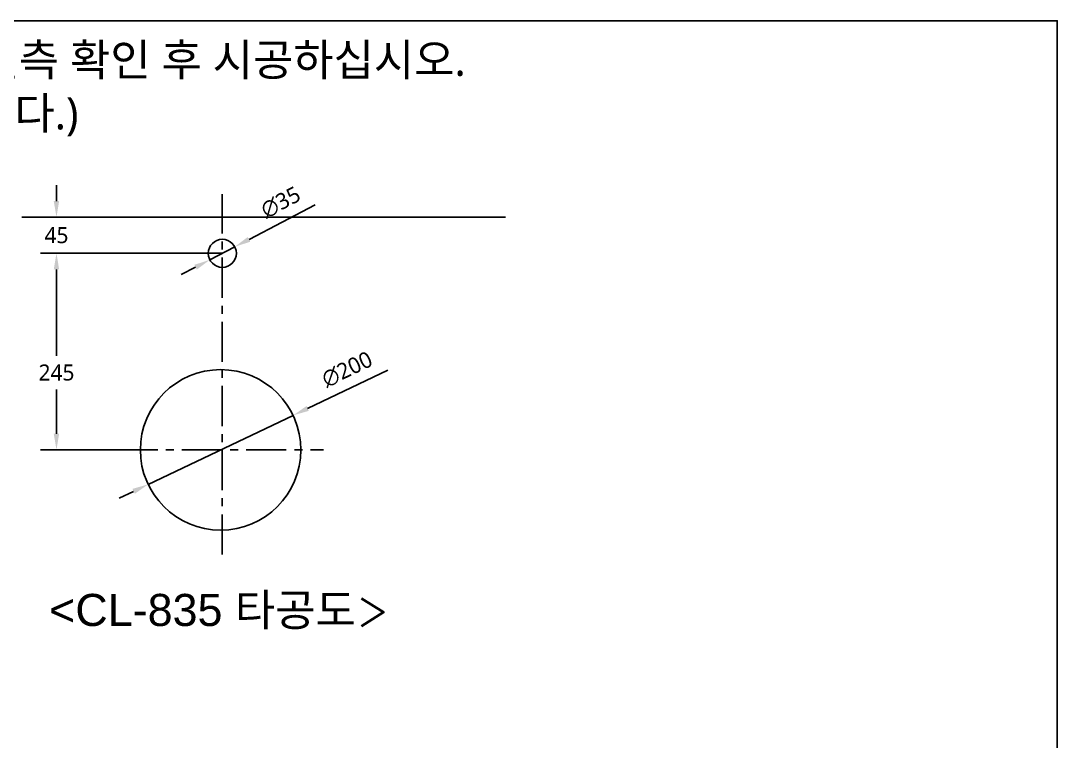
# Model space of a CAD drawing. Extents: x 0 to 3100, y -675 to 2100.
# Drawn here: x 1809 to 3100, y 1202 to 2100 of the extents above; entities that cross this region are included whole.
import ezdxf

# ---------------------------------------------------------------- set-up
doc = ezdxf.new("R2010")
doc.units = 0
doc.header["$LTSCALE"] = 20
doc.header["$MEASUREMENT"] = 0
doc.linetypes.add('CENTER', pattern=[2, 1.25, -0.25, 0.25, -0.25])
doc.layers.get('0').update_dxf_attribs({"linetype": 'CONTINUOUS'})
doc.layers.get('DEFPOINTS').update_dxf_attribs({"linetype": 'CONTINUOUS'})
for name, color, linetype in [('3', 3, 'CONTINUOUS'), ('5', 5, 'CONTINUOUS'), ('7', 7, 'CONTINUOUS'), ('CENTER', 2, 'CENTER')]:
    doc.layers.add(name, color=color, linetype=linetype)
doc.styles.add('GHS', font='romans', dxfattribs={"bigfont": 'ghs'})
doc.styles.get("Standard").update_dxf_attribs({"font": 'NanumGothic.ttf'})
doc.dimstyles.new('Standard$0', dxfattribs={"dimtxt": 0.18, "dimasz": 0.18, "dimexe": 0.18, "dimexo": 0.0625, "dimgap": 0.09, "dimtad": 0, "dimtih": 1, "dimtoh": 1, "dimdec": 4, "dimzin": 0, "dimdsep": 46, "dimtxsty": 'Standard', "dimcen": 0.09, "dimadec": 0, "dimazin": 0, "dimtfac": 1, "dimtdec": 4, "dimtofl": 0, "dimtmove": 0, "dimatfit": 3, "dimfxl": 0, "dimtolj": 1, "dimtzin": 0, "dimarcsym": 0})
doc.dimstyles.new('STANDARD$3', dxfattribs={"dimtxt": 2.5, "dimasz": 2, "dimexe": 2, "dimexo": 1, "dimgap": 1.5, "dimtad": 1, "dimdec": 0, "dimlfac": 10, "dimrnd": 0.5, "dimzin": 0, "dimdsep": 46, "dimtxsty": 'Standard', "dimcen": 0, "dimclrt": 2, "dimadec": 0, "dimazin": 0, "dimtfac": 1, "dimtdec": 0, "dimtmove": 0, "dimatfit": 3, "dimfxl": 0, "dimtolj": 1, "dimtzin": 0, "dimarcsym": 0})

# ---------------------------------------------------------------- blocks, each defined once
blk = doc.blocks.new('*D200')
at = {"layer": '3', "color": 3, "lineweight": -2}
for p, q in [((2042.5, 1810.1), (1833.5, 1810.1)), ((1853.5, 1790.1), (1853.5, 1682.3)), ((1853.5, 1585.1), (1853.5, 1640.5)), ((1929.8, 1565.1), (1833.5, 1565.1))]:
    blk.add_line(p, q, dxfattribs=at)
at = {"layer": '3', "color": 3}
for points in [[(1850.1, 1790.1), (1856.8, 1790.1), (1853.5, 1810.1)], [(1850.1, 1585.1), (1856.8, 1585.1), (1853.5, 1565.1)]]:
    blk.add_solid(points, dxfattribs=at)
at = {"layer": 'DEFPOINTS', "color": 0}
for p in [(1853.5, 1810.1), (2042.5, 1810.1), (1929.8, 1565.1)]:
    blk.add_point(p, dxfattribs=at)
at = {"layer": '3', "color": 2, "insert": (1853.5, 1661.4), "char_height": 20, "attachment_point": 5}
blk.add_mtext('\\A1;245', dxfattribs=at)
blk = doc.blocks.new('*D201')
at = {"layer": '3', "color": 3, "lineweight": -2}
for p, q in [((1853.5, 1875.1), (1853.5, 1895.1)), ((2060, 1855.1), (1833.5, 1855.1)), ((2060, 1810.1), (1833.5, 1810.1)), ((1853.5, 1790.1), (1853.5, 1770.1))]:
    blk.add_line(p, q, dxfattribs=at)
at = {"layer": '3', "color": 3}
for points in [[(1850.1, 1875.1), (1856.8, 1875.1), (1853.5, 1855.1)], [(1850.1, 1790.1), (1856.8, 1790.1), (1853.5, 1810.1)]]:
    blk.add_solid(points, dxfattribs=at)
at = {"layer": 'DEFPOINTS', "color": 0}
for p in [(1853.5, 1855.1), (2060, 1855.1), (2060, 1810.1)]:
    blk.add_point(p, dxfattribs=at)
at = {"layer": '3', "color": 2, "insert": (1853.5, 1832.6), "char_height": 20, "attachment_point": 5}
blk.add_mtext('\\A1;45', dxfattribs=at)
blk = doc.blocks.new('*D204')
at = {"color": 3, "lineweight": -2}
for p, q in [((2175.6, 1870.4), (2093.3, 1827.4)), ((2044.5, 1802), (2075.5, 1818.2)), ((2026.8, 1792.7), (2009, 1783.5))]:
    blk.add_line(p, q, dxfattribs=at)
at = {"color": 3}
for points in [[(2091.7, 1830.4), (2094.8, 1824.5), (2075.5, 1818.2)], [(2025.2, 1795.7), (2028.3, 1789.8), (2044.5, 1802)]]:
    blk.add_solid(points, dxfattribs=at)
at = {"layer": 'DEFPOINTS', "color": 0}
for p in [(2075.5, 1818.2), (2044.5, 1802)]:
    blk.add_point(p, dxfattribs=at)
at = {"color": 2, "insert": (2132.8, 1873.7), "char_height": 20, "attachment_point": 5, "rotation": 27.5423}
blk.add_mtext('\\A1;∅35', dxfattribs=at)
blk = doc.blocks.new('*D207')
at = {"color": 3, "lineweight": -2}
for p, q in [((2266.3, 1664.4), (2166.3, 1616.7)), ((1967.7, 1522.1), (2148.2, 1608.1)), ((1949.6, 1513.4), (1931.6, 1504.8))]:
    blk.add_line(p, q, dxfattribs=at)
at = {"color": 3}
for points in [[(2164.9, 1619.7), (2167.7, 1613.7), (2148.2, 1608.1)], [(1948.2, 1516.5), (1951.1, 1510.4), (1967.7, 1522.1)]]:
    blk.add_solid(points, dxfattribs=at)
at = {"layer": 'DEFPOINTS', "color": 0}
for p in [(2148.2, 1608.1), (1967.7, 1522.1)]:
    blk.add_point(p, dxfattribs=at)
at = {"color": 2, "insert": (2215.5, 1665.4), "char_height": 20, "attachment_point": 5, "rotation": 25.4837}
blk.add_mtext('\\A1;∅200', dxfattribs=at)

msp = doc.modelspace()

# ---------------------------------------------------------------- linework, layer by layer
msp.add_circle((2057.97437, 1565.07889), 100)
at = {"layer": '5'}
msp.add_line((1810.34305, 1855.07889), (2412.88822, 1855.07889), dxfattribs=at)
at = {"layer": '5', "color": 212}
msp.add_lwpolyline([(0, 2100), (3100, 2100), (3100, 0), (0, 0)], close=True, dxfattribs=at)
at = {"layer": '7', "color": 7}
msp.add_circle((2060.01475, 1810.07889), 17.5, dxfattribs=at)
at = {"layer": 'CENTER', "color": 1, "linetype": 'CENTER', "ltscale": 2}
for p, q in [((2060.01475, 1434.73433), (2060.01475, 1883.90247)), ((1929.75141, 1565.07889), (2186.19732, 1565.07889))]:
    msp.add_line(p, q, dxfattribs=at)

# ---------------------------------------------------------------- texts
at = {"insert": (1844.36775, 1385.53996), "char_height": 40, "width": 557.6703884, "attachment_point": 1, "style": 'GHS'}
msp.add_mtext('{\\fArial|b0|i0|c0|p34;<CL-835 \\fGulim|b0|i0|c129|p50;타공도}>', dxfattribs=at)
at = {"layer": '3', "insert": (499.80304, 2071.3667), "char_height": 40, "attachment_point": 1, "style": 'GHS'}
msp.add_mtext_dynamic_manual_height_columns('{\\fNanumGothic|b0|i0|c129|p50;※주의: 카운터 설치부 도기허용차는 ±3%이므로 반드시 실측 확인 후 시공하십시오.\\P     (아래의 타공SIZE는 도면 규격기준에서의 타공SIZE입니다.)}', width=2433.9208279, gutter_width=10.804, heights=[0], dxfattribs=at)

# ---------------------------------------------------------------- dimensions: what is measured, and where the dimension line sits
dim = msp.add_diameter_dim_2p(p1=(2044.49802, 1801.98685), p2=(2075.53147, 1818.17094), dimstyle='STANDARD$3', override={"dimtxt": 20, "dimasz": 20, "dimexe": 10, "dimexo": 5, "dimgap": 10, "dimdec": 4, "dimlfac": 1, "dimzin": 8, "dimclrd": 3, "dimclre": 3, "dimtdec": 4})
dim.commit()
dim.dimension.update_dxf_attribs({"geometry": '*D204', "text_midpoint": (2132.78783, 1873.71684)})
dim = msp.add_diameter_dim_2p(p1=(1967.70357, 1522.05352), p2=(2148.24517, 1608.10427), dimstyle='STANDARD$3', override={"dimtxt": 20, "dimasz": 20, "dimexe": 10, "dimexo": 5, "dimgap": 10, "dimdec": 4, "dimlfac": 1, "dimzin": 8, "dimclrd": 3, "dimclre": 3, "dimtdec": 4})
dim.commit()
dim.dimension.update_dxf_attribs({"geometry": '*D207', "text_midpoint": (2225.31758, 1644.83895), "dimtype": 163})
at = {"layer": '3'}
for base, p1, p2, picture, middle in [((1853.46584, 1855.07889), (2060.01475, 1810.07889), (2060.01475, 1855.07889), '*D201', (1853.46584, 1832.57889)), ((1853.46584, 1810.07889), (1929.75141, 1565.07889), (2042.51475, 1810.07889), '*D200', (1853.46584, 1661.40247))]:
    dim = msp.add_linear_dim(base=base, p1=p1, p2=p2, angle=90, dimstyle='Standard$0', override={"dimtxt": 20, "dimasz": 20, "dimexe": 20, "dimexo": 0, "dimgap": 10, "dimzin": 8, "dimclrd": 3, "dimclre": 3, "dimclrt": 2}, dxfattribs=at)
    dim.commit()
    dim.dimension.update_dxf_attribs({"geometry": picture, "text_midpoint": middle, "dimtype": 160})

doc.saveas('drawing.dxf')
